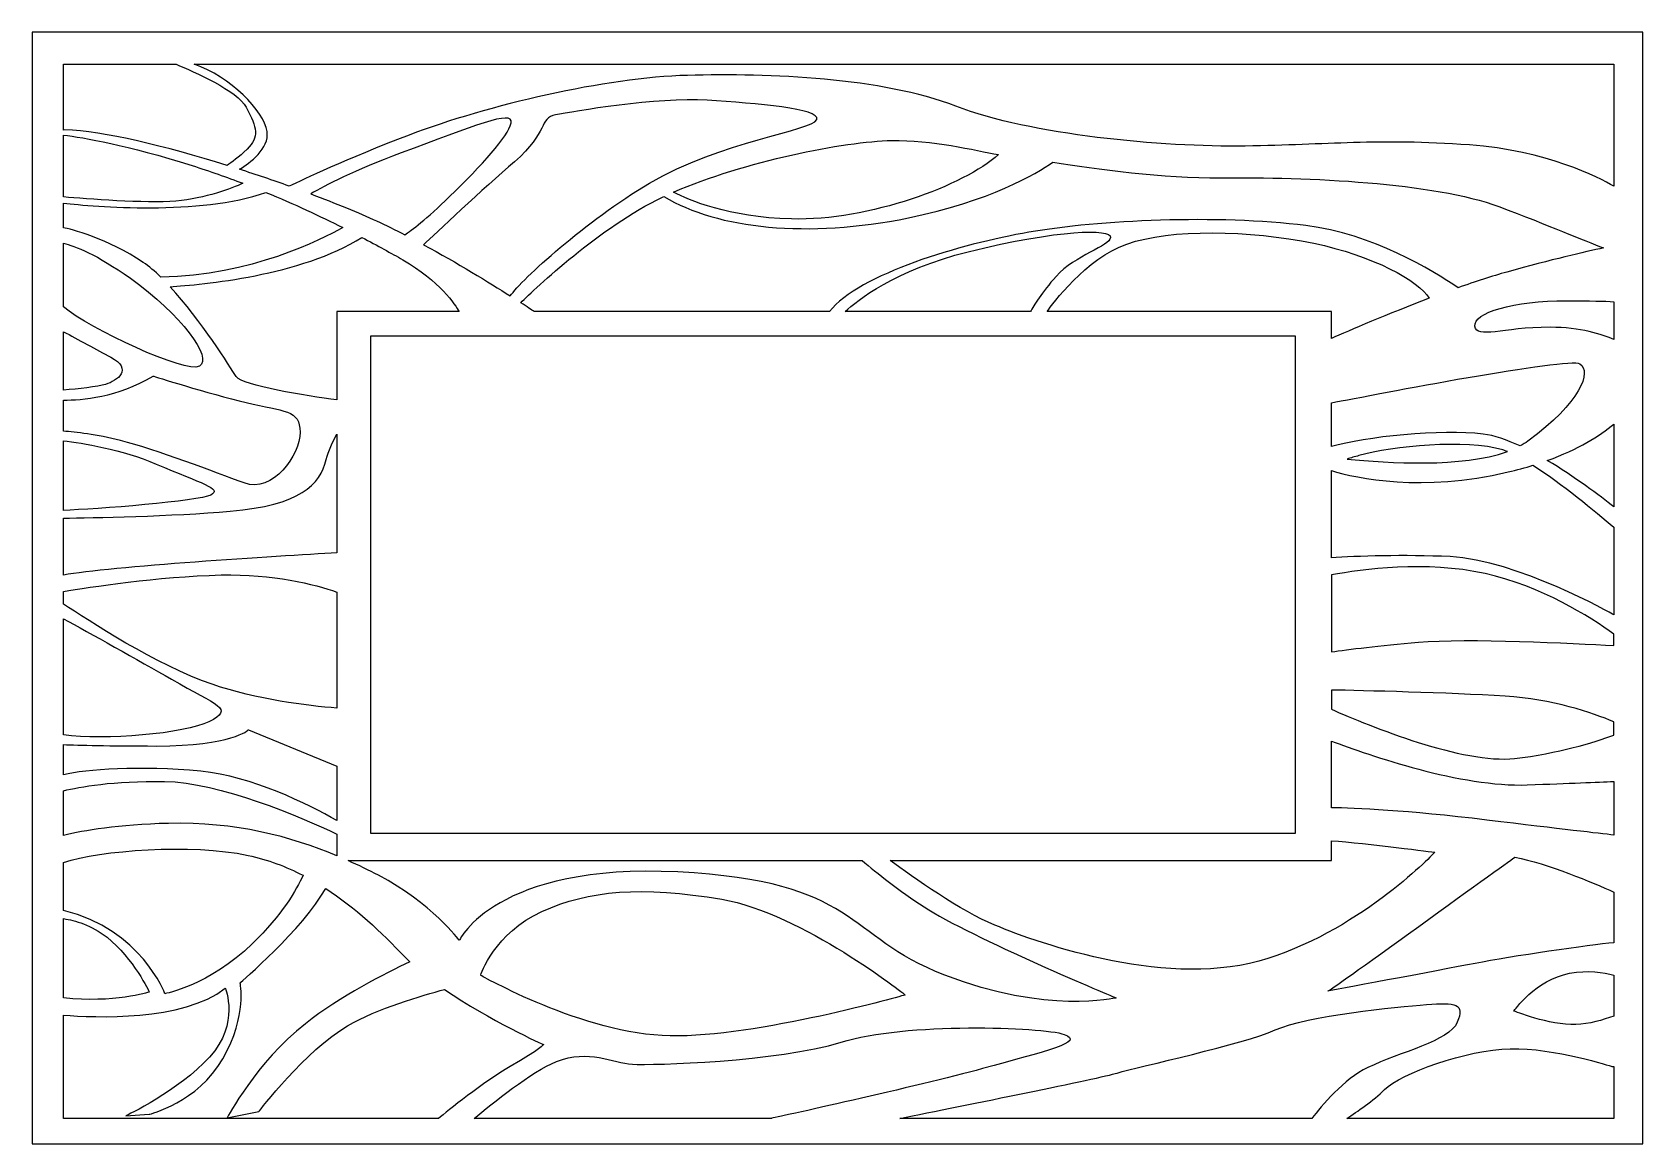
# Model space of a CAD drawing. Header units: centimetres. Extents: x 1.5 to 14, y 0.4 to 9.
import ezdxf

# ---------------------------------------------------------------- set-up
doc = ezdxf.new("R2010")
doc.units = ezdxf.units.CM
doc.header["$MEASUREMENT"] = 0
doc.layers.add('layer 1', color=7, linetype='Continuous')

msp = doc.modelspace()

# ---------------------------------------------------------------- linework, layer by layer
at = {"layer": 'layer 1', "color": 250}
for points, knots in [([(1.50051, 0.35637), (1.50051, 0.35637), (1.50051, 9.00083), (1.50051, 9.00083), (1.50051, 9.00083), (1.50051, 9.00083), (14.03288, 9.00083), (14.03288, 9.00083), (14.03288, 9.00083), (14.03288, 9.00083), (14.03288, 0.35637), (14.03288, 0.35637), (14.03288, 0.35637), (14.03288, 0.35637), (1.50051, 0.35637), (1.50051, 0.35637)], [0, 0, 0, 0, 0.2, 0.2, 0.2, 0.2, 0.4, 0.4, 0.4, 0.4, 0.6, 0.6, 0.6, 0.6, 1, 1, 1, 1]), ([(1.74515, 8.24005), (1.74515, 8.24005), (1.75447, 8.24284), (1.75447, 8.24284), (1.75447, 8.24284), (2.05467, 8.23197), (2.53897, 8.11409), (3.0176, 7.96524), (3.0176, 7.96524), (3.05034, 7.98636), (3.10837, 8.02792), (3.17207, 8.09155), (3.17207, 8.09155), (3.26961, 8.18924), (3.25017, 8.25427), (3.16551, 8.41695), (3.16551, 8.41695), (3.09859, 8.54576), (2.75823, 8.69494), (2.61945, 8.75147), (2.61945, 8.75147), (2.61945, 8.75147), (1.74515, 8.75147), (1.74515, 8.75147), (1.74515, 8.75147), (1.74515, 8.75147), (1.74515, 8.24005), (1.74515, 8.24005)], [0, 0, 0, 0, 0.125, 0.125, 0.125, 0.125, 0.25, 0.25, 0.25, 0.25, 0.375, 0.375, 0.375, 0.375, 0.5, 0.5, 0.5, 0.5, 0.625, 0.625, 0.625, 0.625, 0.75, 0.75, 0.75, 0.75, 1, 1, 1, 1]), ([(2.76023, 8.75147), (3.04154, 8.65795), (3.30468, 8.38715), (3.32822, 8.22823), (3.32822, 8.22823), (3.34767, 8.09692), (3.19271, 7.98382), (3.1132, 7.93504), (3.1132, 7.93504), (3.24527, 7.89277), (3.37601, 7.84845), (3.50119, 7.80384), (3.50119, 7.80384), (3.60817, 7.85593), (3.93791, 8.01184), (4.43349, 8.20093), (4.43349, 8.20093), (5.04443, 8.43393), (5.96425, 8.64836), (6.6001, 8.66557), (6.6001, 8.66557), (7.23598, 8.6827), (8.11243, 8.64836), (8.68818, 8.42492), (8.68818, 8.42492), (9.26391, 8.20155), (10.29505, 8.10703), (10.93951, 8.11558), (10.93951, 8.11558), (11.58397, 8.12421), (11.96199, 8.1757), (12.68384, 8.12421), (12.68384, 8.12421), (13.28454, 8.0813), (13.68882, 7.8717), (13.80752, 7.80261), (13.80752, 7.80261), (13.80752, 7.80261), (13.80752, 8.75147), (13.80752, 8.75147), (13.80752, 8.75147), (13.80752, 8.75147), (2.76023, 8.75147), (2.76023, 8.75147)], [0, 0, 0, 0, 0.08333333, 0.08333333, 0.08333333, 0.08333333, 0.16666667, 0.16666667, 0.16666667, 0.16666667, 0.25, 0.25, 0.25, 0.25, 0.33333333, 0.33333333, 0.33333333, 0.33333333, 0.41666667, 0.41666667, 0.41666667, 0.41666667, 0.5, 0.5, 0.5, 0.5, 0.58333333, 0.58333333, 0.58333333, 0.58333333, 0.66666667, 0.66666667, 0.66666667, 0.66666667, 0.75, 0.75, 0.75, 0.75, 0.83333333, 0.83333333, 0.83333333, 0.83333333, 1, 1, 1, 1]), ([(3.66796, 7.74305), (3.77937, 7.80744), (4.00511, 7.92524), (4.37055, 8.06236), (4.37055, 8.06236), (4.92475, 8.27022), (5.25227, 8.40252), (5.22711, 8.2953), (5.22711, 8.2953), (5.202, 8.18827), (5.00037, 7.96787), (4.7484, 7.72224), (4.7484, 7.72224), (4.56667, 7.545), (4.4505, 7.4595), (4.39989, 7.42569), (4.39989, 7.42569), (4.32635, 7.46344), (4.25253, 7.49965), (4.17971, 7.53327), (4.17971, 7.53327), (4.04055, 7.59755), (3.86406, 7.66976), (3.66796, 7.74305)], [0, 0, 0, 0, 0.14285714, 0.14285714, 0.14285714, 0.14285714, 0.28571429, 0.28571429, 0.28571429, 0.28571429, 0.42857143, 0.42857143, 0.42857143, 0.42857143, 0.57142857, 0.57142857, 0.57142857, 0.57142857, 0.71428571, 0.71428571, 0.71428571, 0.71428571, 1, 1, 1, 1]), ([(4.54592, 7.34866), (4.63251, 7.43013), (5.01339, 7.78752), (5.25227, 7.99305), (5.25227, 7.99305), (5.52314, 8.22605), (5.44129, 8.33314), (5.57353, 8.35836), (5.57353, 8.35836), (5.70587, 8.38357), (6.36719, 8.49693), (6.75136, 8.47173), (6.75136, 8.47173), (7.13559, 8.44655), (7.63563, 8.4083), (7.60498, 8.32155), (7.60498, 8.32155), (7.57441, 8.23475), (6.8549, 8.15316), (6.30373, 7.82652), (6.30373, 7.82652), (5.80862, 7.53311), (5.30877, 7.07925), (5.22039, 6.94982), (5.22039, 6.94982), (5.05564, 7.05475), (4.80899, 7.20629), (4.54592, 7.34866)], [0, 0, 0, 0, 0.125, 0.125, 0.125, 0.125, 0.25, 0.25, 0.25, 0.25, 0.375, 0.375, 0.375, 0.375, 0.5, 0.5, 0.5, 0.5, 0.625, 0.625, 0.625, 0.625, 0.75, 0.75, 0.75, 0.75, 1, 1, 1, 1]), ([(1.74515, 7.72), (1.9247, 7.70383), (2.37741, 7.66754), (2.61901, 7.68813), (2.61901, 7.68813), (2.84893, 7.70778), (3.05342, 7.78737), (3.14065, 7.82573), (3.14065, 7.82573), (3.01407, 7.87392), (2.88196, 7.9205), (2.74521, 7.96367), (2.74521, 7.96367), (2.23708, 8.12411), (1.8991, 8.18151), (1.74515, 8.20135), (1.74515, 8.20135), (1.74515, 8.20135), (1.74515, 7.72), (1.74515, 7.72)], [0, 0, 0, 0, 0.16666667, 0.16666667, 0.16666667, 0.16666667, 0.33333333, 0.33333333, 0.33333333, 0.33333333, 0.5, 0.5, 0.5, 0.5, 0.66666667, 0.66666667, 0.66666667, 0.66666667, 1, 1, 1, 1]), ([(6.4916, 7.75724), (6.60915, 7.6949), (6.91582, 7.56162), (7.40779, 7.54846), (7.40779, 7.54846), (8.0103, 7.53245), (8.75536, 7.80915), (9.01838, 8.04889), (9.01838, 8.04889), (8.83872, 8.08207), (8.49722, 8.16496), (8.18843, 8.15919), (8.18843, 8.15919), (7.82276, 8.15226), (7.0399, 7.99593), (6.4916, 7.75724)], [0, 0, 0, 0, 0.2, 0.2, 0.2, 0.2, 0.4, 0.4, 0.4, 0.4, 0.6, 0.6, 0.6, 0.6, 1, 1, 1, 1]), ([(5.40753, 6.82811), (5.40753, 6.82811), (7.70438, 6.82811), (7.70438, 6.82811), (7.70438, 6.82811), (7.93412, 7.12202), (8.72836, 7.35339), (9.25529, 7.44535), (9.25529, 7.44535), (9.79665, 7.53987), (10.72469, 7.58285), (11.41202, 7.49696), (11.41202, 7.49696), (11.92724, 7.4325), (12.39416, 7.15091), (12.5958, 7.01383), (12.5958, 7.01383), (12.72938, 7.06113), (12.85973, 7.10383), (12.97598, 7.13601), (12.97598, 7.13601), (13.32462, 7.23259), (13.57949, 7.29228), (13.72809, 7.32352), (13.72809, 7.32352), (13.57047, 7.38234), (13.30557, 7.49749), (12.91354, 7.64447), (12.91354, 7.64447), (12.40965, 7.83349), (11.4172, 7.87552), (10.74812, 7.86823), (10.74812, 7.86823), (10.30264, 7.86342), (9.77656, 7.9392), (9.44258, 7.99037), (9.44258, 7.99037), (9.31413, 7.90183), (8.95041, 7.68474), (8.31871, 7.55711), (8.31871, 7.55711), (7.53318, 7.39831), (6.83818, 7.4702), (6.41571, 7.72299), (6.41571, 7.72299), (6.41217, 7.72134), (6.40856, 7.71964), (6.40502, 7.71794), (6.40502, 7.71794), (5.92046, 7.48787), (5.41433, 7.00742), (5.30188, 6.89752), (5.30188, 6.89752), (5.35108, 6.86561), (5.38738, 6.84154), (5.40753, 6.82811)], [0, 0, 0, 0, 0.06666667, 0.06666667, 0.06666667, 0.06666667, 0.13333333, 0.13333333, 0.13333333, 0.13333333, 0.2, 0.2, 0.2, 0.2, 0.26666667, 0.26666667, 0.26666667, 0.26666667, 0.33333333, 0.33333333, 0.33333333, 0.33333333, 0.4, 0.4, 0.4, 0.4, 0.46666667, 0.46666667, 0.46666667, 0.46666667, 0.53333333, 0.53333333, 0.53333333, 0.53333333, 0.6, 0.6, 0.6, 0.6, 0.66666667, 0.66666667, 0.66666667, 0.66666667, 0.73333333, 0.73333333, 0.73333333, 0.73333333, 0.8, 0.8, 0.8, 0.8, 0.86666667, 0.86666667, 0.86666667, 0.86666667, 1, 1, 1, 1]), ([(1.74515, 7.48082), (1.78881, 7.47077), (2.09181, 7.39635), (2.36457, 7.21077), (2.36457, 7.21077), (2.40907, 7.18063), (2.45507, 7.14133), (2.50157, 7.09628), (2.50157, 7.09628), (3.20112, 7.10824), (3.74839, 7.38616), (3.91683, 7.48206), (3.91683, 7.48206), (3.7409, 7.57043), (3.53962, 7.66459), (3.31832, 7.75539), (3.31832, 7.75539), (2.80413, 7.57352), (1.98076, 7.64571), (1.74515, 7.67149), (1.74515, 7.67149), (1.74515, 7.67149), (1.74515, 7.48082), (1.74515, 7.48082)], [0, 0, 0, 0, 0.14285714, 0.14285714, 0.14285714, 0.14285714, 0.28571429, 0.28571429, 0.28571429, 0.28571429, 0.42857143, 0.42857143, 0.42857143, 0.42857143, 0.57142857, 0.57142857, 0.57142857, 0.57142857, 0.71428571, 0.71428571, 0.71428571, 0.71428571, 1, 1, 1, 1]), ([(3.87187, 6.14145), (3.87187, 6.14145), (3.87187, 6.82811), (3.87187, 6.82811), (3.87187, 6.82811), (3.87187, 6.82811), (4.82241, 6.82811), (4.82241, 6.82811), (4.82241, 6.82811), (4.79386, 6.8774), (4.67027, 7.06839), (4.38358, 7.23132), (4.38358, 7.23132), (4.29495, 7.28167), (4.18814, 7.34111), (4.06542, 7.40554), (4.06542, 7.40554), (3.59685, 7.10685), (2.81435, 7.03644), (2.57419, 7.0216), (2.57419, 7.0216), (2.81144, 6.76428), (3.04001, 6.39505), (3.08861, 6.32229), (3.08861, 6.32229), (3.13647, 6.25034), (3.63628, 6.17385), (3.87187, 6.14145)], [0, 0, 0, 0, 0.125, 0.125, 0.125, 0.125, 0.25, 0.25, 0.25, 0.25, 0.375, 0.375, 0.375, 0.375, 0.5, 0.5, 0.5, 0.5, 0.625, 0.625, 0.625, 0.625, 0.75, 0.75, 0.75, 0.75, 1, 1, 1, 1]), ([(7.8273, 6.82811), (7.8273, 6.82811), (9.26811, 6.82811), (9.26811, 6.82811), (9.26811, 6.82811), (9.29325, 6.87365), (9.35642, 6.97808), (9.46725, 7.10168), (9.46725, 7.10168), (9.6162, 7.26781), (9.88543, 7.33654), (9.89112, 7.40526), (9.89112, 7.40526), (9.89686, 7.47399), (9.49017, 7.46836), (8.78472, 7.29377), (8.78472, 7.29377), (8.21292, 7.15232), (7.91841, 6.91347), (7.8273, 6.82811)], [0, 0, 0, 0, 0.16666667, 0.16666667, 0.16666667, 0.16666667, 0.33333333, 0.33333333, 0.33333333, 0.33333333, 0.5, 0.5, 0.5, 0.5, 0.66666667, 0.66666667, 0.66666667, 0.66666667, 1, 1, 1, 1]), ([(9.39779, 6.82811), (9.39779, 6.82811), (11.60968, 6.82811), (11.60968, 6.82811), (11.60968, 6.82811), (11.60968, 6.82811), (11.60968, 6.62008), (11.60968, 6.62008), (11.60968, 6.62008), (11.74746, 6.68006), (12.05106, 6.80994), (12.37101, 6.93134), (12.37101, 6.93134), (12.29704, 7.06635), (11.92305, 7.26725), (11.47218, 7.35946), (11.47218, 7.35946), (10.96814, 7.46258), (10.36086, 7.47399), (10.01715, 7.35369), (10.01715, 7.35369), (9.70025, 7.24279), (9.43692, 6.88349), (9.39779, 6.82811)], [0, 0, 0, 0, 0.14285714, 0.14285714, 0.14285714, 0.14285714, 0.28571429, 0.28571429, 0.28571429, 0.28571429, 0.42857143, 0.42857143, 0.42857143, 0.42857143, 0.57142857, 0.57142857, 0.57142857, 0.57142857, 0.71428571, 0.71428571, 0.71428571, 0.71428571, 1, 1, 1, 1]), ([(1.74515, 6.86403), (1.94412, 6.69591), (2.69666, 6.3428), (2.80096, 6.40317), (2.80096, 6.40317), (2.91291, 6.46798), (2.65937, 6.80402), (2.26442, 7.08704), (2.26442, 7.08704), (2.00188, 7.27509), (1.83058, 7.33812), (1.74515, 7.35928), (1.74515, 7.35928), (1.74515, 7.35928), (1.74515, 6.86403), (1.74515, 6.86403)], [0, 0, 0, 0, 0.2, 0.2, 0.2, 0.2, 0.4, 0.4, 0.4, 0.4, 0.6, 0.6, 0.6, 0.6, 1, 1, 1, 1]), ([(13.80752, 6.90534), (13.73781, 6.90912), (13.62397, 6.91257), (13.43998, 6.91257), (13.43998, 6.91257), (13.02754, 6.91257), (12.70963, 6.81812), (12.72676, 6.71497), (12.72676, 6.71497), (12.744, 6.61187), (12.93302, 6.70637), (13.31105, 6.70637), (13.31105, 6.70637), (13.55018, 6.70637), (13.71709, 6.65136), (13.80752, 6.61094), (13.80752, 6.61094), (13.80752, 6.61094), (13.80752, 6.90534), (13.80752, 6.90534)], [0, 0, 0, 0, 0.16666667, 0.16666667, 0.16666667, 0.16666667, 0.33333333, 0.33333333, 0.33333333, 0.33333333, 0.5, 0.5, 0.5, 0.5, 0.66666667, 0.66666667, 0.66666667, 0.66666667, 1, 1, 1, 1]), ([(1.74515, 6.2178), (1.85522, 6.22734), (2.01129, 6.24338), (2.06984, 6.26163), (2.06984, 6.26163), (2.16414, 6.29119), (2.28796, 6.3796), (2.11111, 6.4739), (2.11111, 6.4739), (2.00563, 6.53013), (1.85203, 6.61356), (1.74515, 6.6718), (1.74515, 6.6718), (1.74515, 6.6718), (1.74515, 6.2178), (1.74515, 6.2178)], [0, 0, 0, 0, 0.2, 0.2, 0.2, 0.2, 0.4, 0.4, 0.4, 0.4, 0.6, 0.6, 0.6, 0.6, 1, 1, 1, 1]), ([(4.13398, 2.77082), (4.13398, 2.77082), (4.13398, 6.63765), (4.13398, 6.63765), (4.13398, 6.63765), (4.13398, 6.63765), (11.33044, 6.63765), (11.33044, 6.63765), (11.33044, 6.63765), (11.33044, 6.63765), (11.33044, 2.77082), (11.33044, 2.77082), (11.33044, 2.77082), (11.33044, 2.77082), (4.13398, 2.77082), (4.13398, 2.77082)], [0, 0, 0, 0, 0.2, 0.2, 0.2, 0.2, 0.4, 0.4, 0.4, 0.4, 0.6, 0.6, 0.6, 0.6, 1, 1, 1, 1]), ([(11.60968, 6.11839), (11.60968, 6.11839), (11.60968, 5.778), (11.60968, 5.778), (11.60968, 5.778), (11.86847, 5.85358), (12.46272, 5.91683), (12.79161, 5.87577), (12.79161, 5.87577), (12.87744, 5.86501), (12.97593, 5.83067), (13.07787, 5.78311), (13.07787, 5.78311), (13.09988, 5.79488), (13.1204, 5.80758), (13.13924, 5.82132), (13.13924, 5.82132), (13.55166, 6.12207), (13.63754, 6.36266), (13.54311, 6.42283), (13.54311, 6.42283), (13.45926, 6.47614), (11.95147, 6.18521), (11.60968, 6.11839)], [0, 0, 0, 0, 0.14285714, 0.14285714, 0.14285714, 0.14285714, 0.28571429, 0.28571429, 0.28571429, 0.28571429, 0.42857143, 0.42857143, 0.42857143, 0.42857143, 0.57142857, 0.57142857, 0.57142857, 0.57142857, 0.71428571, 0.71428571, 0.71428571, 0.71428571, 1, 1, 1, 1]), ([(1.74515, 5.89793), (1.83529, 5.89102), (2.00227, 5.87277), (2.18775, 5.82542), (2.18775, 5.82542), (2.46478, 5.75462), (2.92465, 5.57783), (3.14866, 5.49527), (3.14866, 5.49527), (3.37277, 5.41275), (3.58491, 5.7134), (3.58491, 5.89024), (3.58491, 5.89024), (3.58491, 6.06715), (3.46121, 6.04949), (3.16642, 6.12021), (3.16642, 6.12021), (2.87162, 6.19097), (2.44121, 6.3265), (2.44121, 6.3265), (2.44121, 6.3265), (2.16765, 6.15981), (1.88172, 6.13877), (1.74515, 6.13981), (1.74515, 6.13981), (1.74515, 6.13981), (1.74515, 5.89793), (1.74515, 5.89793)], [0, 0, 0, 0, 0.125, 0.125, 0.125, 0.125, 0.25, 0.25, 0.25, 0.25, 0.375, 0.375, 0.375, 0.375, 0.5, 0.5, 0.5, 0.5, 0.625, 0.625, 0.625, 0.625, 0.75, 0.75, 0.75, 0.75, 1, 1, 1, 1]), ([(13.80752, 5.95345), (13.69733, 5.86082), (13.53269, 5.75753), (13.2896, 5.6702), (13.2896, 5.6702), (13.50085, 5.54509), (13.7002, 5.39432), (13.80752, 5.30952), (13.80752, 5.30952), (13.80752, 5.30952), (13.80752, 5.95345), (13.80752, 5.95345)], [0, 0, 0, 0, 0.25, 0.25, 0.25, 0.25, 0.5, 0.5, 0.5, 0.5, 1, 1, 1, 1]), ([(1.74515, 4.77899), (2.08736, 4.84374), (3.42624, 4.92625), (3.87187, 4.9524), (3.87187, 4.9524), (3.87187, 4.9524), (3.87187, 5.87477), (3.87187, 5.87477), (3.87187, 5.87477), (3.83743, 5.81445), (3.80552, 5.74568), (3.78898, 5.67693), (3.78898, 5.67693), (3.74176, 5.48015), (3.58438, 5.32284), (3.04136, 5.27562), (3.04136, 5.27562), (2.59551, 5.23684), (1.95879, 5.22455), (1.74515, 5.22141), (1.74515, 5.22141), (1.74515, 5.22141), (1.74515, 4.77899), (1.74515, 4.77899)], [0, 0, 0, 0, 0.14285714, 0.14285714, 0.14285714, 0.14285714, 0.28571429, 0.28571429, 0.28571429, 0.28571429, 0.42857143, 0.42857143, 0.42857143, 0.42857143, 0.57142857, 0.57142857, 0.57142857, 0.57142857, 0.71428571, 0.71428571, 0.71428571, 0.71428571, 1, 1, 1, 1]), ([(1.74515, 5.28252), (1.98714, 5.28993), (2.80675, 5.35451), (2.88933, 5.40104), (2.88933, 5.40104), (2.98367, 5.45404), (2.81857, 5.48937), (2.46478, 5.64264), (2.46478, 5.64264), (2.20052, 5.7572), (1.88686, 5.80586), (1.74515, 5.82314), (1.74515, 5.82314), (1.74515, 5.82314), (1.74515, 5.28252), (1.74515, 5.28252)], [0, 0, 0, 0, 0.2, 0.2, 0.2, 0.2, 0.4, 0.4, 0.4, 0.4, 0.6, 0.6, 0.6, 0.6, 1, 1, 1, 1]), ([(11.73297, 5.68165), (11.7609, 5.69034), (11.79127, 5.69928), (11.8244, 5.70854), (11.8244, 5.70854), (12.08621, 5.78121), (12.65343, 5.83938), (12.94425, 5.75209), (12.94425, 5.75209), (12.95536, 5.74881), (12.96704, 5.74464), (12.97911, 5.73987), (12.97911, 5.73987), (12.62846, 5.61393), (12.05043, 5.64892), (11.73297, 5.68165)], [0, 0, 0, 0, 0.2, 0.2, 0.2, 0.2, 0.4, 0.4, 0.4, 0.4, 0.6, 0.6, 0.6, 0.6, 1, 1, 1, 1]), ([(13.80752, 5.15157), (13.66432, 5.27394), (13.39896, 5.49321), (13.17843, 5.63303), (13.17843, 5.63303), (13.11821, 5.61447), (13.05352, 5.597), (12.98455, 5.58074), (12.98455, 5.58074), (12.31429, 5.42305), (11.81007, 5.53154), (11.60968, 5.59146), (11.60968, 5.59146), (11.60968, 5.59146), (11.60968, 4.9144), (11.60968, 4.9144), (11.60968, 4.9144), (11.80307, 4.92496), (12.17447, 4.9395), (12.53403, 4.92243), (12.53403, 4.92243), (13.04857, 4.89791), (13.7984, 4.47574), (13.80752, 4.47058), (13.80752, 4.47058), (13.80752, 4.47058), (13.80752, 5.15157), (13.80752, 5.15157)], [0, 0, 0, 0, 0.125, 0.125, 0.125, 0.125, 0.25, 0.25, 0.25, 0.25, 0.375, 0.375, 0.375, 0.375, 0.5, 0.5, 0.5, 0.5, 0.625, 0.625, 0.625, 0.625, 0.75, 0.75, 0.75, 0.75, 1, 1, 1, 1]), ([(13.80752, 4.31984), (13.80752, 4.31984), (13.80752, 4.23118), (13.80752, 4.23118), (13.80752, 4.23118), (13.49497, 4.24874), (12.6696, 4.28976), (12.2875, 4.25684), (12.2875, 4.25684), (11.97974, 4.23029), (11.74055, 4.20027), (11.60968, 4.18236), (11.60968, 4.18236), (11.60968, 4.18236), (11.60968, 4.78037), (11.60968, 4.78037), (11.60968, 4.78037), (11.84854, 4.82499), (12.34623, 4.89228), (12.80517, 4.79096), (12.80517, 4.79096), (13.24827, 4.69308), (13.62278, 4.45423), (13.80752, 4.31984)], [0, 0, 0, 0, 0.14285714, 0.14285714, 0.14285714, 0.14285714, 0.28571429, 0.28571429, 0.28571429, 0.28571429, 0.42857143, 0.42857143, 0.42857143, 0.42857143, 0.57142857, 0.57142857, 0.57142857, 0.57142857, 0.71428571, 0.71428571, 0.71428571, 0.71428571, 1, 1, 1, 1]), ([(1.74515, 4.55398), (1.92958, 4.42931), (2.46956, 4.07752), (2.89972, 3.92989), (2.89972, 3.92989), (3.2472, 3.81046), (3.64271, 3.76301), (3.87187, 3.74447), (3.87187, 3.74447), (3.87187, 3.74447), (3.87187, 4.64747), (3.87187, 4.64747), (3.87187, 4.64747), (3.69699, 4.70679), (3.37549, 4.79002), (2.97053, 4.77981), (2.97053, 4.77981), (2.47714, 4.76731), (1.94419, 4.68539), (1.74515, 4.65211), (1.74515, 4.65211), (1.74515, 4.65211), (1.74515, 4.55398), (1.74515, 4.55398)], [0, 0, 0, 0, 0.14285714, 0.14285714, 0.14285714, 0.14285714, 0.28571429, 0.28571429, 0.28571429, 0.28571429, 0.42857143, 0.42857143, 0.42857143, 0.42857143, 0.57142857, 0.57142857, 0.57142857, 0.57142857, 0.71428571, 0.71428571, 0.71428571, 0.71428571, 1, 1, 1, 1]), ([(1.74515, 3.53626), (2.05787, 3.49133), (2.68942, 3.54535), (2.87608, 3.63863), (2.87608, 3.63863), (3.0807, 3.74096), (2.93903, 3.76461), (2.58497, 3.96922), (2.58497, 3.96922), (2.32848, 4.11739), (1.94001, 4.3315), (1.74515, 4.43838), (1.74515, 4.43838), (1.74515, 4.43838), (1.74515, 3.53626), (1.74515, 3.53626)], [0, 0, 0, 0, 0.2, 0.2, 0.2, 0.2, 0.4, 0.4, 0.4, 0.4, 0.6, 0.6, 0.6, 0.6, 1, 1, 1, 1]), ([(13.80752, 3.63861), (13.80752, 3.63861), (13.80752, 3.53444), (13.80752, 3.53444), (13.80752, 3.53444), (13.65431, 3.47893), (13.37168, 3.39083), (13.03527, 3.35285), (13.03527, 3.35285), (12.6379, 3.30801), (11.9105, 3.60307), (11.60968, 3.73509), (11.60968, 3.73509), (11.60968, 3.73509), (11.60968, 3.8852), (11.60968, 3.8852), (11.60968, 3.8852), (11.84705, 3.88032), (12.52078, 3.86441), (12.96133, 3.83773), (12.96133, 3.83773), (13.32837, 3.8155), (13.64266, 3.70664), (13.80752, 3.63861)], [0, 0, 0, 0, 0.14285714, 0.14285714, 0.14285714, 0.14285714, 0.28571429, 0.28571429, 0.28571429, 0.28571429, 0.42857143, 0.42857143, 0.42857143, 0.42857143, 0.57142857, 0.57142857, 0.57142857, 0.57142857, 0.71428571, 0.71428571, 0.71428571, 0.71428571, 1, 1, 1, 1]), ([(1.74515, 3.22522), (1.91763, 3.26842), (2.33537, 3.29884), (2.81314, 3.25303), (2.81314, 3.25303), (3.21163, 3.21486), (3.64423, 2.99857), (3.87187, 2.86973), (3.87187, 2.86973), (3.87187, 2.86973), (3.87187, 3.29361), (3.87187, 3.29361), (3.87187, 3.29361), (3.87187, 3.29361), (3.18296, 3.57576), (3.18296, 3.57576), (3.18296, 3.57576), (3.18296, 3.57576), (3.05703, 3.4498), (2.46687, 3.4498), (2.46687, 3.4498), (2.09098, 3.4498), (1.86195, 3.45614), (1.74515, 3.46077), (1.74515, 3.46077), (1.74515, 3.46077), (1.74515, 3.22522), (1.74515, 3.22522)], [0, 0, 0, 0, 0.125, 0.125, 0.125, 0.125, 0.25, 0.25, 0.25, 0.25, 0.375, 0.375, 0.375, 0.375, 0.5, 0.5, 0.5, 0.5, 0.625, 0.625, 0.625, 0.625, 0.75, 0.75, 0.75, 0.75, 1, 1, 1, 1]), ([(13.80752, 3.17347), (13.68098, 3.16835), (13.46962, 3.16006), (13.13386, 3.14748), (13.13386, 3.14748), (12.62362, 3.12833), (11.9057, 3.37641), (11.60968, 3.4885), (11.60968, 3.4885), (11.60968, 3.4885), (11.60968, 2.96969), (11.60968, 2.96969), (11.60968, 2.96969), (11.79468, 2.96671), (12.19013, 2.95003), (12.81991, 2.87398), (12.81991, 2.87398), (13.41387, 2.80227), (13.6882, 2.77051), (13.80752, 2.75709), (13.80752, 2.75709), (13.80752, 2.75709), (13.80752, 3.17347), (13.80752, 3.17347)], [0, 0, 0, 0, 0.14285714, 0.14285714, 0.14285714, 0.14285714, 0.28571429, 0.28571429, 0.28571429, 0.28571429, 0.42857143, 0.42857143, 0.42857143, 0.42857143, 0.57142857, 0.57142857, 0.57142857, 0.57142857, 0.71428571, 0.71428571, 0.71428571, 0.71428571, 1, 1, 1, 1]), ([(1.74515, 2.75473), (1.90114, 2.79228), (2.16773, 2.83838), (2.56147, 2.84821), (2.56147, 2.84821), (3.08202, 2.86122), (3.51377, 2.74611), (3.87187, 2.59619), (3.87187, 2.59619), (3.87187, 2.59619), (3.87187, 2.76478), (3.87187, 2.76478), (3.87187, 2.76478), (3.58072, 2.90124), (2.95724, 3.16849), (2.52981, 3.1743), (2.52981, 3.1743), (2.1304, 3.17979), (1.86805, 3.13203), (1.74515, 3.1024), (1.74515, 3.1024), (1.74515, 3.1024), (1.74515, 2.75473), (1.74515, 2.75473)], [0, 0, 0, 0, 0.14285714, 0.14285714, 0.14285714, 0.14285714, 0.28571429, 0.28571429, 0.28571429, 0.28571429, 0.42857143, 0.42857143, 0.42857143, 0.42857143, 0.57142857, 0.57142857, 0.57142857, 0.57142857, 0.71428571, 0.71428571, 0.71428571, 0.71428571, 1, 1, 1, 1]), ([(1.74515, 2.17131), (2.34772, 2.02029), (2.53334, 1.52358), (2.53334, 1.52358), (2.53334, 1.52358), (2.53334, 1.52358), (2.87447, 1.58451), (3.2154, 1.91334), (3.2154, 1.91334), (3.44446, 2.13422), (3.55817, 2.33574), (3.60817, 2.44441), (3.60817, 2.44441), (3.47648, 2.51204), (3.33478, 2.56557), (3.18015, 2.5991), (3.18015, 2.5991), (2.73964, 2.69449), (2.02468, 2.6377), (1.74515, 2.54476), (1.74515, 2.54476), (1.74515, 2.54476), (1.74515, 2.17131), (1.74515, 2.17131)], [0, 0, 0, 0, 0.14285714, 0.14285714, 0.14285714, 0.14285714, 0.28571429, 0.28571429, 0.28571429, 0.28571429, 0.42857143, 0.42857143, 0.42857143, 0.42857143, 0.57142857, 0.57142857, 0.57142857, 0.57142857, 0.71428571, 0.71428571, 0.71428571, 0.71428571, 1, 1, 1, 1]), ([(8.17707, 2.55889), (8.35697, 2.42649), (8.72639, 2.16606), (8.99085, 2.05682), (8.99085, 2.05682), (9.35287, 1.90726), (10.36025, 1.55314), (11.11575, 1.79714), (11.11575, 1.79714), (11.87126, 2.04112), (12.41432, 2.62346), (12.41432, 2.62346), (12.41432, 2.62346), (12.41432, 2.62346), (11.8844, 2.69277), (11.60968, 2.71299), (11.60968, 2.71299), (11.60968, 2.71299), (11.60968, 2.55889), (11.60968, 2.55889), (11.60968, 2.55889), (11.60968, 2.55889), (8.17707, 2.55889), (8.17707, 2.55889)], [0, 0, 0, 0, 0.14285714, 0.14285714, 0.14285714, 0.14285714, 0.28571429, 0.28571429, 0.28571429, 0.28571429, 0.42857143, 0.42857143, 0.42857143, 0.42857143, 0.57142857, 0.57142857, 0.57142857, 0.57142857, 0.71428571, 0.71428571, 0.71428571, 0.71428571, 1, 1, 1, 1]), ([(3.95794, 2.55889), (4.04074, 2.52187), (4.1194, 2.48328), (4.19409, 2.44441), (4.19409, 2.44441), (4.60659, 2.22951), (4.82379, 1.93877), (4.82379, 1.93877), (4.82379, 1.93877), (4.82379, 1.93877), (5.10721, 2.54081), (6.52373, 2.46998), (6.52373, 2.46998), (7.94027, 2.39913), (7.8104, 1.9743), (8.60133, 1.66729), (8.60133, 1.66729), (9.39226, 1.36037), (9.93529, 1.49019), (9.93529, 1.49019), (9.93529, 1.49019), (9.93529, 1.49019), (8.80204, 1.96235), (8.44002, 2.1985), (8.44002, 2.1985), (8.24612, 2.32493), (8.07486, 2.46033), (7.95761, 2.55889), (7.95761, 2.55889), (7.95761, 2.55889), (3.95794, 2.55889), (3.95794, 2.55889)], [0, 0, 0, 0, 0.11111111, 0.11111111, 0.11111111, 0.11111111, 0.22222222, 0.22222222, 0.22222222, 0.22222222, 0.33333333, 0.33333333, 0.33333333, 0.33333333, 0.44444444, 0.44444444, 0.44444444, 0.44444444, 0.55555556, 0.55555556, 0.55555556, 0.55555556, 0.66666667, 0.66666667, 0.66666667, 0.66666667, 0.77777778, 0.77777778, 0.77777778, 0.77777778, 1, 1, 1, 1]), ([(13.80752, 2.31362), (13.64732, 2.3854), (13.29047, 2.53724), (13.03726, 2.58472), (13.03726, 2.58472), (13.03726, 2.58472), (12.72255, 2.36092), (12.28893, 2.04628), (12.28893, 2.04628), (11.85538, 1.73145), (11.58253, 1.54268), (11.58253, 1.54268), (11.58253, 1.54268), (11.58253, 1.54268), (12.4358, 1.70348), (12.72956, 1.75946), (12.72956, 1.75946), (13.00232, 1.81141), (13.62498, 1.9055), (13.80752, 1.91865), (13.80752, 1.91865), (13.80752, 1.91865), (13.80752, 2.31362), (13.80752, 2.31362)], [0, 0, 0, 0, 0.14285714, 0.14285714, 0.14285714, 0.14285714, 0.28571429, 0.28571429, 0.28571429, 0.28571429, 0.42857143, 0.42857143, 0.42857143, 0.42857143, 0.57142857, 0.57142857, 0.57142857, 0.57142857, 0.71428571, 0.71428571, 0.71428571, 0.71428571, 1, 1, 1, 1]), ([(4.66234, 0.55392), (4.72935, 0.60873), (5.01127, 0.83622), (5.22078, 0.95756), (5.22078, 0.95756), (5.46013, 1.09601), (5.47901, 1.12757), (5.47901, 1.12757), (5.47901, 1.12757), (5.47901, 1.12757), (5.05945, 1.31601), (4.70904, 1.55678), (4.70904, 1.55678), (4.53126, 1.50965), (4.18903, 1.40842), (3.95504, 1.27387), (3.95504, 1.27387), (3.62638, 1.08487), (3.2648, 0.60828), (3.2648, 0.60828), (3.2648, 0.60828), (3.2648, 0.60828), (3.01835, 0.55893), (3.01835, 0.55893), (3.01835, 0.55893), (3.01835, 0.55893), (3.24012, 0.98629), (3.62638, 1.29029), (3.62638, 1.29029), (3.89571, 1.50235), (4.24899, 1.68236), (4.4381, 1.77192), (4.4381, 1.77192), (4.4256, 1.78385), (4.41351, 1.79579), (4.40204, 1.80782), (4.40204, 1.80782), (4.21439, 2.00252), (4.01455, 2.19298), (3.784, 2.34233), (3.784, 2.34233), (3.6074, 2.02448), (3.11796, 1.60885), (3.11796, 1.60885), (3.11796, 1.60885), (3.11796, 1.60885), (3.17893, 1.35912), (2.98398, 1.01813), (2.98398, 1.01813), (2.78917, 0.6771), (2.41154, 0.58578), (2.41154, 0.58578), (2.41154, 0.58578), (2.41154, 0.58578), (2.22882, 0.57354), (2.22882, 0.57354), (2.22882, 0.57354), (2.22882, 0.57354), (2.64302, 0.76842), (2.8805, 1.03026), (2.8805, 1.03026), (3.11796, 1.29209), (3.00229, 1.56624), (3.00229, 1.56624), (3.00229, 1.56624), (2.67266, 1.30653), (1.98278, 1.33754), (1.74515, 1.35713), (1.74515, 1.35713), (1.74515, 1.35713), (1.74515, 0.55392), (1.74515, 0.55392), (1.74515, 0.55392), (1.74515, 0.55392), (4.66234, 0.55392), (4.66234, 0.55392)], [0, 0, 0, 0, 0.05, 0.05, 0.05, 0.05, 0.1, 0.1, 0.1, 0.1, 0.15, 0.15, 0.15, 0.15, 0.2, 0.2, 0.2, 0.2, 0.25, 0.25, 0.25, 0.25, 0.3, 0.3, 0.3, 0.3, 0.35, 0.35, 0.35, 0.35, 0.4, 0.4, 0.4, 0.4, 0.45, 0.45, 0.45, 0.45, 0.5, 0.5, 0.5, 0.5, 0.55, 0.55, 0.55, 0.55, 0.6, 0.6, 0.6, 0.6, 0.65, 0.65, 0.65, 0.65, 0.7, 0.7, 0.7, 0.7, 0.75, 0.75, 0.75, 0.75, 0.8, 0.8, 0.8, 0.8, 0.85, 0.85, 0.85, 0.85, 0.9, 0.9, 0.9, 0.9, 1, 1, 1, 1]), ([(4.98908, 1.66729), (4.98908, 1.66729), (5.79183, 1.20691), (6.46468, 1.19509), (6.46468, 1.19509), (7.13756, 1.18326), (8.2944, 1.51382), (8.2944, 1.51382), (8.2944, 1.51382), (8.2944, 1.51382), (7.49173, 2.15123), (6.86607, 2.25746), (6.86607, 2.25746), (6.24036, 2.36378), (5.83294, 2.32831), (5.46705, 2.16309), (5.46705, 2.16309), (5.10101, 1.9978), (4.98908, 1.66729), (4.98908, 1.66729)], [0, 0, 0, 0, 0.16666667, 0.16666667, 0.16666667, 0.16666667, 0.33333333, 0.33333333, 0.33333333, 0.33333333, 0.5, 0.5, 0.5, 0.5, 0.66666667, 0.66666667, 0.66666667, 0.66666667, 1, 1, 1, 1]), ([(1.74515, 1.49154), (2.12974, 1.4473), (2.41154, 1.53576), (2.41154, 1.53576), (2.41154, 1.53576), (2.41154, 1.53576), (2.28968, 1.79763), (2.08272, 1.96209), (2.08272, 1.96209), (1.96135, 2.05843), (1.83173, 2.09407), (1.74515, 2.10711), (1.74515, 2.10711), (1.74515, 2.10711), (1.74515, 1.49154), (1.74515, 1.49154)], [0, 0, 0, 0, 0.2, 0.2, 0.2, 0.2, 0.4, 0.4, 0.4, 0.4, 0.6, 0.6, 0.6, 0.6, 1, 1, 1, 1]), ([(13.80752, 1.66849), (13.72653, 1.69078), (13.60629, 1.70873), (13.46388, 1.68252), (13.46388, 1.68252), (13.19814, 1.63359), (13.03032, 1.38876), (13.03032, 1.38876), (13.03032, 1.38876), (13.03032, 1.38876), (13.30304, 1.27694), (13.51289, 1.28381), (13.51289, 1.28381), (13.61464, 1.28723), (13.72293, 1.31857), (13.80752, 1.34998), (13.80752, 1.34998), (13.80752, 1.34998), (13.80752, 1.66849), (13.80752, 1.66849)], [0, 0, 0, 0, 0.16666667, 0.16666667, 0.16666667, 0.16666667, 0.33333333, 0.33333333, 0.33333333, 0.33333333, 0.5, 0.5, 0.5, 0.5, 0.66666667, 0.66666667, 0.66666667, 0.66666667, 1, 1, 1, 1]), ([(11.45849, 0.55392), (11.53243, 0.65084), (11.70552, 0.85857), (11.8932, 0.94922), (11.8932, 0.94922), (12.14253, 1.06948), (12.5292, 1.15543), (12.5893, 1.30147), (12.5893, 1.30147), (12.64941, 1.44755), (12.5807, 1.45616), (12.34866, 1.43896), (12.34866, 1.43896), (12.11669, 1.42176), (11.42068, 1.35308), (11.17145, 1.24135), (11.17145, 1.24135), (10.92226, 1.12967), (10.11454, 0.95776), (9.94273, 0.90626), (9.94273, 0.90626), (9.81193, 0.86703), (8.75126, 0.65373), (8.25127, 0.55392), (8.25127, 0.55392), (8.25127, 0.55392), (11.45849, 0.55392), (11.45849, 0.55392)], [0, 0, 0, 0, 0.125, 0.125, 0.125, 0.125, 0.25, 0.25, 0.25, 0.25, 0.375, 0.375, 0.375, 0.375, 0.5, 0.5, 0.5, 0.5, 0.625, 0.625, 0.625, 0.625, 0.75, 0.75, 0.75, 0.75, 1, 1, 1, 1]), ([(7.25322, 0.55392), (7.25576, 0.55448), (8.39649, 0.80335), (8.89435, 0.9406), (8.89435, 0.9406), (9.39272, 1.07809), (9.70219, 1.14683), (9.53025, 1.20694), (9.53025, 1.20694), (9.35839, 1.26711), (8.29294, 1.30147), (7.79454, 1.14683), (7.79454, 1.14683), (7.29613, 0.9922), (6.32514, 0.96637), (6.17044, 0.97497), (6.17044, 0.97497), (6.01576, 0.98359), (5.8318, 1.09601), (5.57984, 0.9953), (5.57984, 0.9953), (5.38678, 0.91809), (5.07548, 0.66708), (4.94044, 0.55392), (4.94044, 0.55392), (4.94044, 0.55392), (7.25322, 0.55392), (7.25322, 0.55392)], [0, 0, 0, 0, 0.125, 0.125, 0.125, 0.125, 0.25, 0.25, 0.25, 0.25, 0.375, 0.375, 0.375, 0.375, 0.5, 0.5, 0.5, 0.5, 0.625, 0.625, 0.625, 0.625, 0.75, 0.75, 0.75, 0.75, 1, 1, 1, 1]), ([(13.79222, 0.95776), (13.79222, 0.95776), (13.34546, 1.10385), (13.00173, 1.09529), (13.00173, 1.09529), (12.65802, 1.08665), (12.1511, 0.90626), (12.02219, 0.77735), (12.02219, 0.77735), (11.93761, 0.69284), (11.80887, 0.60466), (11.73019, 0.55392), (11.73019, 0.55392), (11.73019, 0.55392), (13.80752, 0.55392), (13.80752, 0.55392), (13.80752, 0.55392), (13.80752, 0.55392), (13.80752, 0.95637), (13.80752, 0.95637), (13.80752, 0.95637), (13.80752, 0.95637), (13.79222, 0.95776), (13.79222, 0.95776)], [0, 0, 0, 0, 0.14285714, 0.14285714, 0.14285714, 0.14285714, 0.28571429, 0.28571429, 0.28571429, 0.28571429, 0.42857143, 0.42857143, 0.42857143, 0.42857143, 0.57142857, 0.57142857, 0.57142857, 0.57142857, 0.71428571, 0.71428571, 0.71428571, 0.71428571, 1, 1, 1, 1])]:
    msp.add_open_spline(points, degree=3, knots=knots, dxfattribs=at)

doc.saveas('drawing.dxf')
